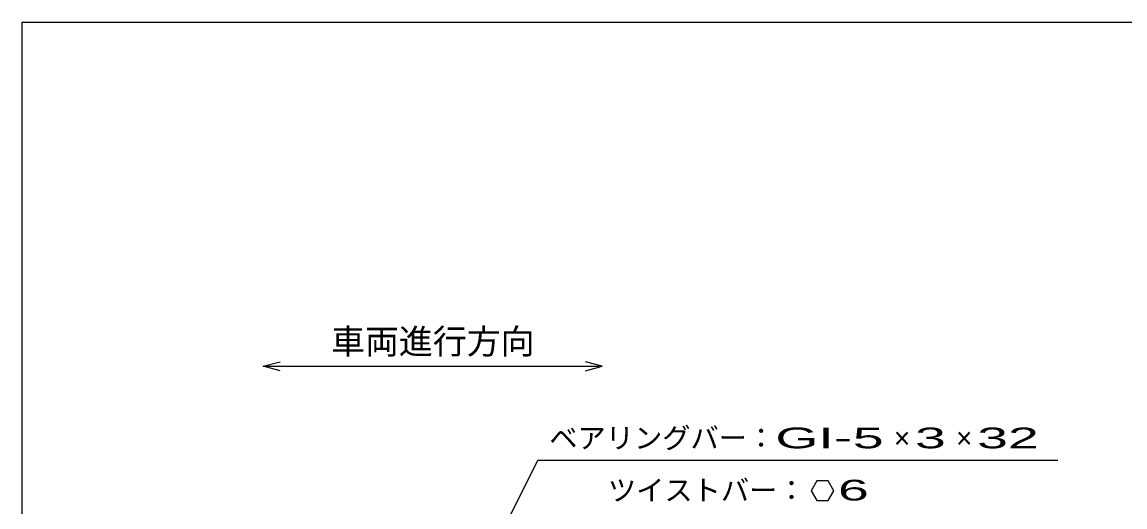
# Model space of a CAD drawing. Units: millimetres, scale not verified. Extents: x -1456 to 1385, y -1026 to 843.
# Drawn here: x -1383 to -602, y 500 to 843 of the extents above; entities that cross this region are included whole.
import ezdxf
from ezdxf.enums import TextEntityAlignment as Align

# ---------------------------------------------------------------- set-up
doc = ezdxf.new("R2010")
doc.units = ezdxf.units.MM
doc.header["$LTSCALE"] = 8
doc.layers.add('0_2', color=150, linetype='Continuous', lineweight=25)
doc.layers.add('22', color=4, linetype='Continuous', lineweight=25)
doc.styles.add('ベクトル', font='')
doc.styles.get('ベクトル').set_extended_font_data('ベクトル')

msp = doc.modelspace()

# ---------------------------------------------------------------- linework, layer by layer
at = {"layer": '0_2'}
for p, q in [((-1383.2, -917.2), (-1383.2, 842.8)), ((-1383.2, 842.8), (1384.8, 842.8))]:
    msp.add_line(p, q, dxfattribs=at)
at = {"layer": '0_2', "color": 4}
for p, q in [((-1212.47, 599.27), (-1200.47, 602.47)), ((-972.47, 599.27), (-984.47, 602.47)), ((-1200.47, 596.07), (-1212.47, 599.27)), ((-1212.47, 599.27), (-972.47, 599.27)), ((-984.47, 596.07), (-972.47, 599.27))]:
    msp.add_line(p, q, dxfattribs=at)
at = {"layer": '22'}
for p, q in [((-1170, 229), (-1018, 533)), ((-1018, 533), (-650, 533)), ((-820.5, 518.21), (-824.5, 511.28)), ((-812.5, 518.21), (-820.5, 518.21)), ((-808.5, 511.2), (-812.5, 518.21)), ((-824.5, 511.28), (-820.5, 504.36)), ((-812.5, 504.36), (-808.5, 511.28)), ((-820.5, 504.36), (-812.5, 504.36))]:
    msp.add_line(p, q, dxfattribs=at)

# ---------------------------------------------------------------- texts
at = {"layer": '0_2', "color": 2, "style": 'ベクトル'}
msp.add_text('車両進行方向', height=17.6, dxfattribs=at).set_placement((-1164.47, 616.87), align=Align.MIDDLE_LEFT)
at = {"layer": '22', "color": 2, "style": 'ベクトル'}
for s, p in [('ベアリングバー：', (-1010, 548.6)), ('×', (-766, 548.6)), ('×', (-722, 548.6)), ('ツイストバー：', (-968.5, 511.6))]:
    msp.add_text(s, height=14.66, dxfattribs=at).set_placement(p, align=Align.MIDDLE_LEFT)
at = {"layer": '22', "color": 2, "style": 'ベクトル', "width": 2}
for s, p in [('GI-', (-850, 548.6)), (' 5 ', (-806, 548.6)), (' 3 ', (-762, 548.6)), (' 32 ', (-718, 548.6)), (' 6 ', (-816.5, 511.68))]:
    msp.add_text(s, height=14.66, dxfattribs=at).set_placement(p, align=Align.MIDDLE_LEFT)

doc.saveas('drawing.dxf')
